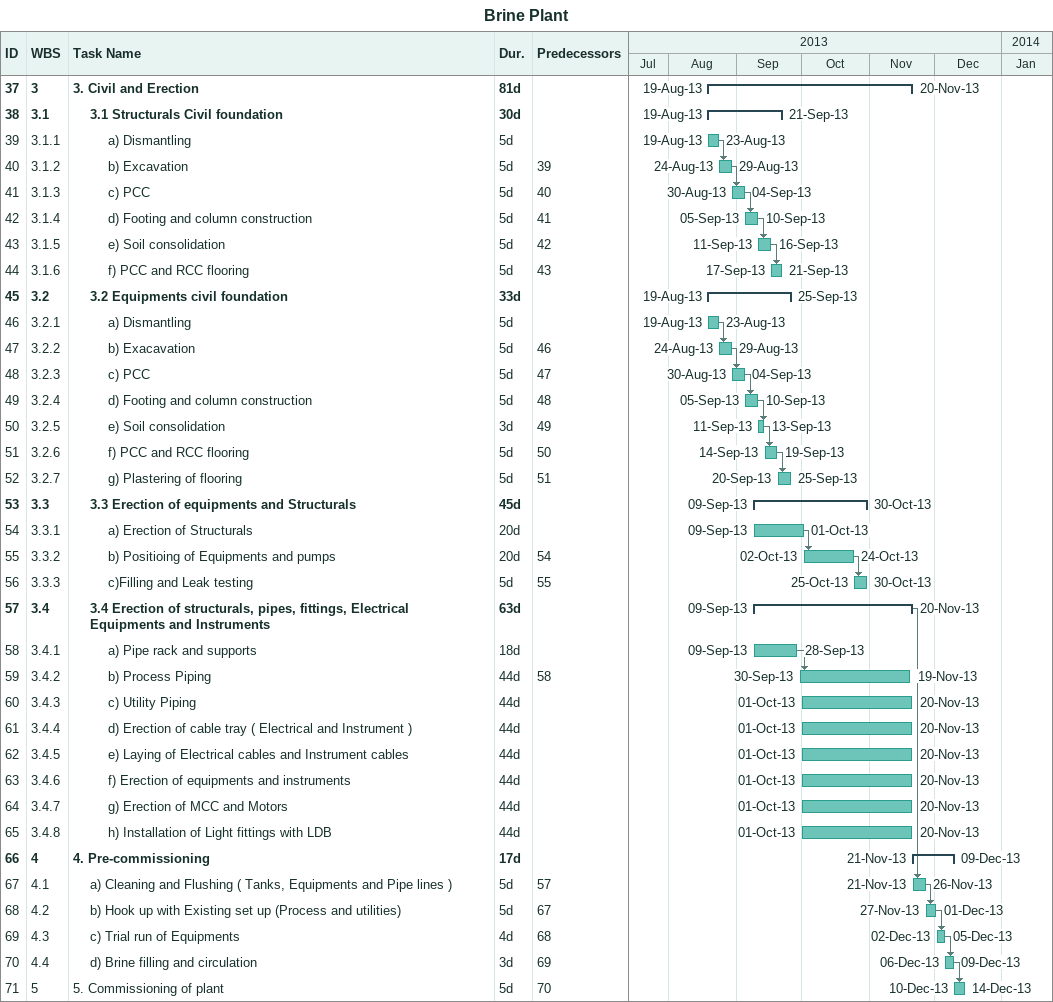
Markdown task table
Brine Plant

| ID | WBS | Task | Duration | Start | Finish | Predecessors |
|---|---|---|---|---|---|---|
| 37 | 3 | **3. Civil and Erection** | 81d | 2013-08-19 | 2013-11-20 |  |
| 38 | 3.1 | **3.1 Structurals Civil foundation** | 30d | 2013-08-19 | 2013-09-21 |  |
| 39 | 3.1.1 | a) Dismantling | 5d | 2013-08-19 | 2013-08-23 |  |
| 40 | 3.1.2 | b) Excavation | 5d | 2013-08-24 | 2013-08-29 | 39 |
| 41 | 3.1.3 | c) PCC | 5d | 2013-08-30 | 2013-09-04 | 40 |
| 42 | 3.1.4 | d) Footing and column construction | 5d | 2013-09-05 | 2013-09-10 | 41 |
| 43 | 3.1.5 | e) Soil consolidation | 5d | 2013-09-11 | 2013-09-16 | 42 |
| 44 | 3.1.6 | f) PCC and RCC flooring | 5d | 2013-09-17 | 2013-09-21 | 43 |
| 45 | 3.2 | **3.2 Equipments civil foundation** | 33d | 2013-08-19 | 2013-09-25 |  |
| 46 | 3.2.1 | a) Dismantling | 5d | 2013-08-19 | 2013-08-23 |  |
| 47 | 3.2.2 | b) Exacavation | 5d | 2013-08-24 | 2013-08-29 | 46 |
| 48 | 3.2.3 | c) PCC | 5d | 2013-08-30 | 2013-09-04 | 47 |
| 49 | 3.2.4 | d) Footing and column construction | 5d | 2013-09-05 | 2013-09-10 | 48 |
| 50 | 3.2.5 | e) Soil consolidation | 3d | 2013-09-11 | 2013-09-13 | 49 |
| 51 | 3.2.6 | f) PCC and RCC flooring | 5d | 2013-09-14 | 2013-09-19 | 50 |
| 52 | 3.2.7 | g) Plastering of flooring | 5d | 2013-09-20 | 2013-09-25 | 51 |
| 53 | 3.3 | **3.3 Erection of equipments and Structurals** | 45d | 2013-09-09 | 2013-10-30 |  |
| 54 | 3.3.1 | a) Erection of Structurals | 20d | 2013-09-09 | 2013-10-01 |  |
| 55 | 3.3.2 | b) Positioing of Equipments and pumps | 20d | 2013-10-02 | 2013-10-24 | 54 |
| 56 | 3.3.3 | c)Filling and Leak testing | 5d | 2013-10-25 | 2013-10-30 | 55 |
| 57 | 3.4 | **3.4 Erection of structurals, pipes, fittings, Electrical Equipments and Instruments** | 63d | 2013-09-09 | 2013-11-20 |  |
| 58 | 3.4.1 | a) Pipe rack and supports | 18d | 2013-09-09 | 2013-09-28 |  |
| 59 | 3.4.2 | b) Process Piping | 44d | 2013-09-30 | 2013-11-19 | 58 |
| 60 | 3.4.3 | c) Utility Piping | 44d | 2013-10-01 | 2013-11-20 |  |
| 61 | 3.4.4 | d) Erection of cable tray ( Electrical and Instrument ) | 44d | 2013-10-01 | 2013-11-20 |  |
| 62 | 3.4.5 | e) Laying of Electrical cables and Instrument cables | 44d | 2013-10-01 | 2013-11-20 |  |
| 63 | 3.4.6 | f) Erection of equipments and instruments | 44d | 2013-10-01 | 2013-11-20 |  |
| 64 | 3.4.7 | g) Erection of MCC and Motors | 44d | 2013-10-01 | 2013-11-20 |  |
| 65 | 3.4.8 | h) Installation of Light fittings with LDB | 44d | 2013-10-01 | 2013-11-20 |  |
| 66 | 4 | **4. Pre-commissioning** | 17d | 2013-11-21 | 2013-12-09 |  |
| 67 | 4.1 | a) Cleaning and Flushing ( Tanks, Equipments and Pipe lines ) | 5d | 2013-11-21 | 2013-11-26 | 57 |
| 68 | 4.2 | b) Hook up with Existing set up (Process and utilities) | 5d | 2013-11-27 | 2013-12-01 | 67 |
| 69 | 4.3 | c) Trial run of Equipments | 4d | 2013-12-02 | 2013-12-05 | 68 |
| 70 | 4.4 | d) Brine filling and circulation | 3d | 2013-12-06 | 2013-12-09 | 69 |
| 71 | 5 | 5. Commissioning of plant | 5d | 2013-12-10 | 2013-12-14 | 70 |
